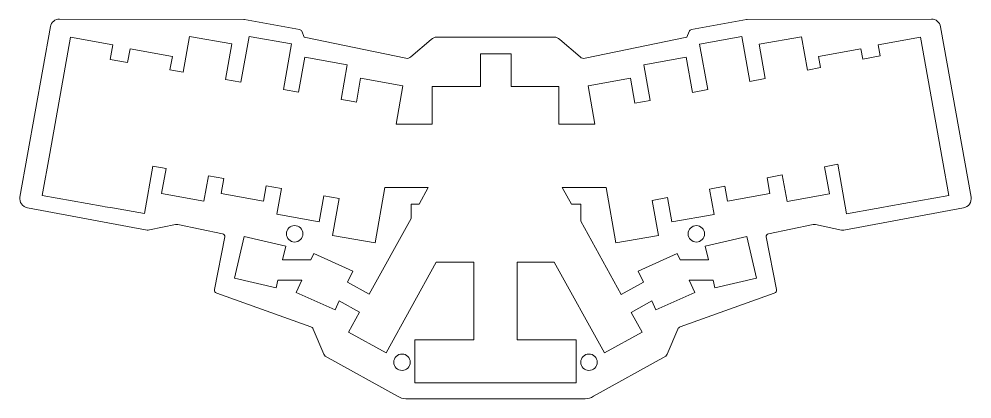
# Model space of a CAD drawing. Header units: inches. Extents: x 5 to 315, y -122 to 2.
import ezdxf

# ---------------------------------------------------------------- set-up
doc = ezdxf.new("R2010")
doc.units = ezdxf.units.IN
doc.header["$MEASUREMENT"] = 0
doc.layers.add('katman 1', color=7, linetype='Continuous')

# ---------------------------------------------------------------- blocks, each defined once
blk = doc.blocks.new('block 2')
at = {"layer": 'katman 1', "color": 7, "lineweight": 9, "true_color": 0xffffff}
blk.add_lwpolyline([(287.99, -59.07), (285.67, -59.48), (283.86, -59.8), (283.86, -59.8), (274.2, -61.52), (271.33, -45.39), (267.04, -46.23), (268.62, -55.09), (254.83, -57.55), (253.3, -48.92), (248.34, -49.89), (249.25, -55), (235.47, -57.45), (234.6, -52.58), (229.66, -53.55), (231.11, -61.74), (217.33, -64.2), (215.92, -56.24), (210.95, -57.22), (212.98, -68.59), (199.19, -71.04), (195.99, -53.02), (181.71, -53.02), (184.69, -58.4), (187.76, -58.4), (187.76, -63.97), (200.93, -87.82), (208.12, -83.85), (206.46, -80.18), (219.13, -74.47), (220.05, -76.49), (229.24, -76.49), (228.22, -72.12), (241.75, -68.95), (244.92, -82.49), (231.39, -85.66), (230.79, -83.12), (223.04, -83.12), (224.85, -87.13), (212.18, -92.85), (210.86, -89.91), (204.14, -93.62), (207.67, -100.02), (195.42, -106.79), (179.1, -77.25), (167, -77.25), (167, -102.55), (186.25, -102.55), (186.25, -116.55), (167, -116.55), (166.96, -116.55), (153, -116.55), (153, -116.52), (133.76, -116.52), (133.76, -102.52), (153, -102.52), (153, -77.25), (140.74, -77.25), (124.43, -106.79), (112.17, -100.02), (115.75, -93.54), (109.15, -89.89), (107.82, -92.84), (95.15, -87.12), (96.96, -83.12), (89.21, -83.12), (88.61, -85.65), (75.08, -82.48), (78.25, -68.94), (91.78, -72.11), (90.76, -76.49), (99.95, -76.49), (100.87, -74.45), (113.54, -80.17), (111.89, -83.82), (118.96, -87.73), (132.56, -63.1), (132.56, -58.4), (135.16, -58.4), (138.13, -53.02), (124.01, -53.02), (120.81, -71.04), (107.02, -68.59), (109.15, -56.62), (104.17, -55.76), (102.67, -64.19), (88.89, -61.73), (90.37, -53.36), (85.41, -52.5), (84.53, -57.42), (70.75, -54.97), (71.61, -50.1), (66.62, -49.24), (65.17, -57.42), (51.38, -54.97), (52.83, -46.84), (48.54, -46.09), (45.8, -61.51), (35.37, -59.65), (35.37, -59.66), (33.07, -59.24), (32.01, -59.06), (32.01, -59.05), (12.58, -55.56), (15.03, -41.95), (21.76, -4.11), (35.54, -6.56), (34.7, -11.31), (40.33, -12.29), (41.11, -7.92), (54.89, -10.37), (54.12, -14.69), (58.41, -15.43), (60.48, -3.83), (74.26, -6.28), (72.21, -17.83), (77.2, -18.7), (79.84, -3.83), (93.63, -6.28), (90.99, -21.09), (95.96, -21.96), (97.98, -10.6), (111.76, -13.05), (109.76, -24.34), (112.01, -24.74), (114.74, -25.22), (116.12, -17.45), (129.9, -19.9), (127.67, -32.44), (139.41, -32.44), (139.41, -20.15), (155.14, -20.15), (155.14, -9.55), (165.14, -9.55), (165.14, -20.15), (180.59, -20.15), (180.59, -32.44), (192.33, -32.44), (190.1, -19.9), (203.88, -17.45), (205.32, -25.57), (210.3, -24.68), (208.23, -13.06), (222.02, -10.61), (224.07, -22.14), (229.02, -21.17), (226.37, -6.32), (240.16, -3.86), (242.76, -18.48), (247.71, -17.51), (245.74, -6.41), (259.52, -3.96), (261.45, -14.82), (265.75, -13.98), (265.11, -10.38), (278.89, -7.93), (279.49, -11.29), (285.12, -10.18), (284.48, -6.59), (298.26, -4.14), (305.36, -44.07), (307.43, -55.57), (287.99, -59.06), (287.99, -59.07)], dxfattribs=at)
for points, knots in [([(314.69, -56.13), (314.69, -56.13), (304.74, -0.68), (304.74, -0.68), (304.48, 0.75), (303.24, 1.79), (301.78, 1.79), (301.78, 1.79), (241.85, 1.64), (241.85, 1.64), (241.77, 1.64), (241.69, 1.63), (241.61, 1.61), (241.61, 1.61), (223.75, -1.61), (223.75, -1.61), (223.42, -1.67), (223.14, -1.89), (223.01, -2.2), (223.01, -2.2), (222.19, -4.11), (222.19, -4.11), (222.19, -4.11), (189.2, -10.95), (189.2, -10.95), (188.59, -11.08), (187.96, -10.92), (187.49, -10.51), (187.49, -10.51), (180.92, -4.88), (180.92, -4.88), (180.38, -4.37), (179.75, -4.09), (179.12, -4.09), (179.12, -4.09), (178.09, -4.1), (178.09, -4.1), (178.09, -4.1), (160, -4.14), (160, -4.14), (160, -4.14), (160, -4.13), (160, -4.13), (160, -4.13), (141.91, -4.09), (141.91, -4.09), (141.91, -4.09), (140.88, -4.08), (140.88, -4.08), (140.25, -4.08), (139.62, -4.35), (139.08, -4.87), (139.08, -4.87), (132.51, -10.5), (132.51, -10.5), (132.04, -10.91), (131.41, -11.07), (130.8, -10.94), (130.8, -10.94), (97.81, -4.1), (97.81, -4.1), (97.81, -4.1), (96.99, -2.19), (96.99, -2.19), (96.86, -1.88), (96.58, -1.66), (96.25, -1.6), (96.25, -1.6), (78.39, 1.62), (78.39, 1.62), (78.31, 1.64), (78.23, 1.65), (78.15, 1.65), (78.15, 1.65), (18.22, 1.8), (18.22, 1.8), (16.76, 1.8), (15.52, 0.76), (15.26, -0.67), (15.26, -0.67), (5.31, -56.12), (5.31, -56.12), (5.02, -57.75), (6.11, -59.31), (7.74, -59.6), (7.74, -59.6), (46.65, -66.84), (46.65, -66.84), (46.9, -66.88), (47.16, -66.88), (47.41, -66.83), (47.41, -66.83), (55.87, -65.06), (55.87, -65.06), (56.13, -65.01), (56.38, -65.01), (56.64, -65.05), (56.64, -65.05), (71.17, -68.08), (71.17, -68.08), (71.64, -68.16), (71.99, -68.58), (71.99, -69.06), (71.99, -69.06), (68.59, -86.21), (68.59, -86.21), (68.49, -86.73), (68.81, -87.23), (69.31, -87.37), (69.31, -87.37), (99.95, -98.33), (99.95, -98.33), (100.3, -98.43), (100.57, -98.7), (100.65, -99.06), (100.65, -99.06), (104.2, -107.24), (104.2, -107.24), (104.26, -107.49), (104.41, -107.71), (104.63, -107.85), (104.63, -107.85), (128.16, -120.92), (128.16, -120.92), (128.97, -121.44), (129.91, -121.71), (130.86, -121.72), (130.86, -121.72), (132.4, -121.72), (132.4, -121.72), (132.4, -121.72), (160, -121.79), (160, -121.79), (160, -121.79), (160, -121.8), (160, -121.8), (160, -121.8), (187.6, -121.73), (187.6, -121.73), (187.6, -121.73), (189.14, -121.73), (189.14, -121.73), (190.09, -121.72), (191.03, -121.45), (191.84, -120.93), (191.84, -120.93), (215.37, -107.86), (215.37, -107.86), (215.59, -107.72), (215.74, -107.5), (215.8, -107.25), (215.8, -107.25), (219.35, -99.07), (219.35, -99.07), (219.43, -98.71), (219.7, -98.44), (220.05, -98.34), (220.05, -98.34), (250.69, -87.38), (250.69, -87.38), (251.19, -87.25), (251.51, -86.74), (251.41, -86.23), (251.41, -86.23), (248.01, -69.07), (248.01, -69.07), (248.01, -68.59), (248.36, -68.17), (248.83, -68.09), (248.83, -68.09), (263.36, -65.07), (263.36, -65.07), (263.62, -65.02), (263.87, -65.02), (264.13, -65.08), (264.13, -65.08), (272.59, -66.84), (272.59, -66.84), (272.84, -66.89), (273.1, -66.89), (273.35, -66.85), (273.35, -66.85), (312.26, -59.61), (312.26, -59.61), (313.89, -59.32), (314.98, -57.76), (314.69, -56.13)], [0, 0, 0, 0, 1, 1, 1, 2, 2, 2, 3, 3, 3, 4, 4, 4, 5, 5, 5, 6, 6, 6, 7, 7, 7, 8, 8, 8, 9, 9, 9, 10, 10, 10, 11, 11, 11, 12, 12, 12, 13, 13, 13, 14, 14, 14, 15, 15, 15, 16, 16, 16, 17, 17, 17, 18, 18, 18, 19, 19, 19, 20, 20, 20, 21, 21, 21, 22, 22, 22, 23, 23, 23, 24, 24, 24, 25, 25, 25, 26, 26, 26, 27, 27, 27, 28, 28, 28, 29, 29, 29, 30, 30, 30, 31, 31, 31, 32, 32, 32, 33, 33, 33, 34, 34, 34, 35, 35, 35, 36, 36, 36, 37, 37, 37, 38, 38, 38, 39, 39, 39, 40, 40, 40, 41, 41, 41, 42, 42, 42, 43, 43, 43, 44, 44, 44, 45, 45, 45, 46, 46, 46, 47, 47, 47, 48, 48, 48, 49, 49, 49, 50, 50, 50, 51, 51, 51, 52, 52, 52, 53, 53, 53, 54, 54, 54, 55, 55, 55, 56, 56, 56, 57, 57, 57, 58, 58, 58, 59, 59, 59, 60, 60, 60, 61, 61, 61, 62, 62, 62, 62]), ([(228.01, -68.07), (228.01, -69.55), (226.81, -70.75), (225.33, -70.75), (223.85, -70.75), (222.66, -69.55), (222.66, -68.07), (222.66, -66.6), (223.85, -65.4), (225.33, -65.4), (226.81, -65.4), (228.01, -66.6), (228.01, -68.07)], [0, 0, 0, 0, 1, 1, 1, 2, 2, 2, 3, 3, 3, 4, 4, 4, 4]), ([(129.59, -112.54), (128.12, -112.54), (126.92, -111.34), (126.92, -109.86), (126.92, -108.38), (128.12, -107.18), (129.59, -107.18), (131.07, -107.18), (132.27, -108.38), (132.27, -109.86), (132.27, -111.34), (131.07, -112.54), (129.59, -112.54)], [0, 0, 0, 0, 1, 1, 1, 2, 2, 2, 3, 3, 3, 4, 4, 4, 4]), ([(190.41, -112.54), (188.93, -112.54), (187.73, -111.34), (187.73, -109.86), (187.73, -108.38), (188.93, -107.18), (190.41, -107.18), (191.88, -107.18), (193.08, -108.38), (193.08, -109.86), (193.08, -111.34), (191.88, -112.54), (190.41, -112.54)], [0, 0, 0, 0, 1, 1, 1, 2, 2, 2, 3, 3, 3, 4, 4, 4, 4])]:
    blk.add_open_spline(points, degree=3, knots=knots, dxfattribs=at)
at = {"layer": 'katman 1', "color": 250, "lineweight": 9, "true_color": 0x231815}
blk.add_open_spline([(97.34, -68.06), (97.34, -69.54), (96.14, -70.74), (94.67, -70.74), (93.19, -70.74), (91.99, -69.54), (91.99, -68.06), (91.99, -66.59), (93.19, -65.39), (94.67, -65.39), (96.14, -65.39), (97.34, -66.59), (97.34, -68.06)], degree=3, knots=[0, 0, 0, 0, 1, 1, 1, 2, 2, 2, 3, 3, 3, 4, 4, 4, 4], dxfattribs=at)

msp = doc.modelspace()

# ---------------------------------------------------------------- block references
at = {"layer": 'katman 1'}
msp.add_blockref('block 2', (0, 0), dxfattribs=at)

doc.saveas('drawing.dxf')
